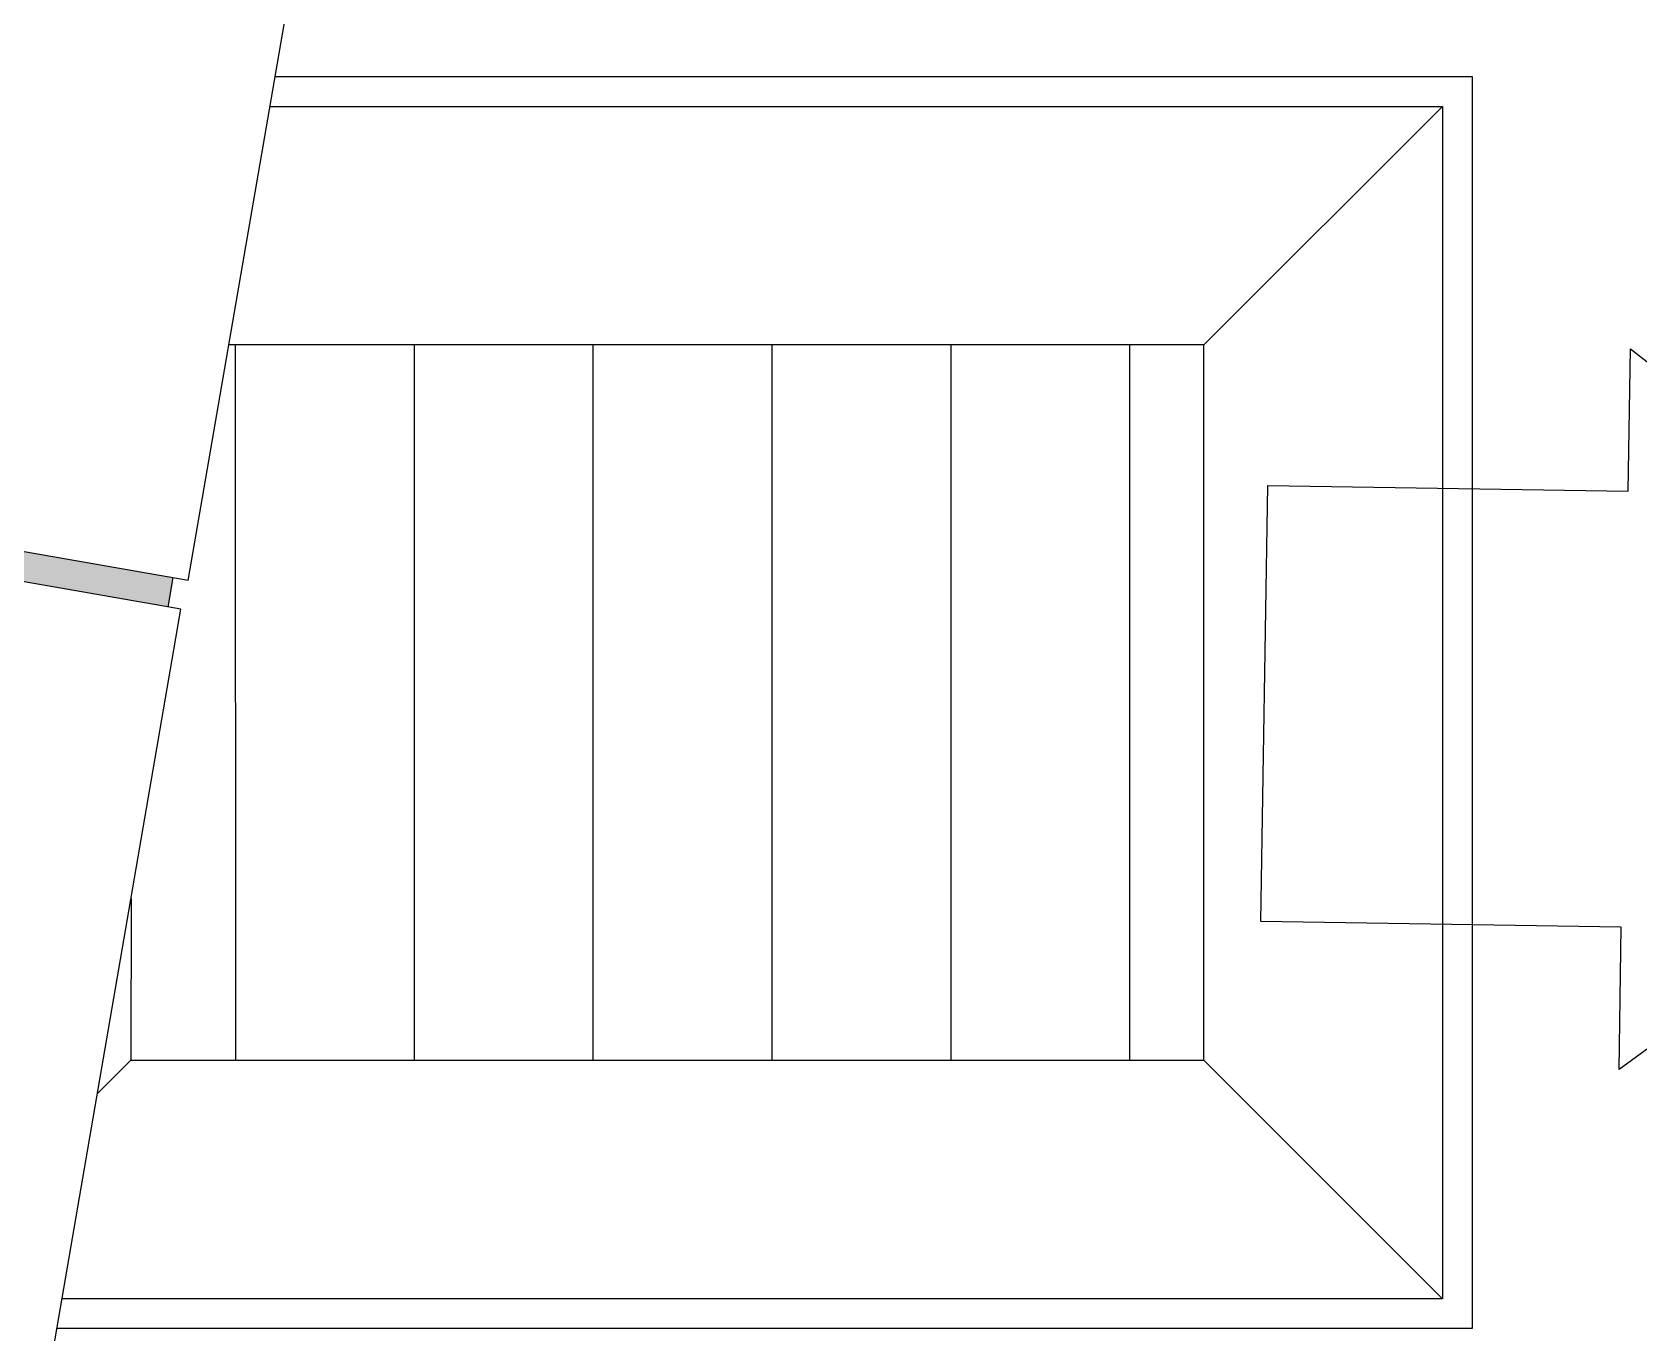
# Model space of a CAD drawing. Header units: metres. Extents: x -1164 to -1017, y 3 to 563.
# Drawn here: x -1067.679 to -1066.331, y 541.55 to 542.641 of the extents above; entities that cross this region are included whole.
import ezdxf

# ---------------------------------------------------------------- set-up
doc = ezdxf.new("R2010")
doc.units = ezdxf.units.M
doc.layers.add('A-GENM', color=7, linetype='Continuous', lineweight=35)

# ---------------------------------------------------------------- blocks, each defined once
blk = doc.blocks.new('T2DPAA-T2D-C3S-SD-M2D-100020_250_dwg-40816774-DRG 2873021 - motorway level drainage')
at = {"color": 253, "lineweight": 25, "true_color": 0xa3a3a3}
for p, q in [((90.4397, -424.715), (90.6976, -425.6853)), ((90.2136, -424.7404), (89.6338, -424.8945)), ((89.6113, -424.8099), (89.5767, -424.7899)), ((90.2522, -424.8854), (89.6723, -425.0395)), ((90.2907, -425.0303), (89.7108, -425.1844)), ((90.3292, -425.1753), (89.7493, -425.3294)), ((90.3677, -425.3203), (89.7879, -425.4744)), ((90.4063, -425.4652), (89.8264, -425.6193)), ((89.8424, -425.6797), (89.7005, -425.9244))]:
    blk.add_line(p, q, dxfattribs=at)
at = {"color": 253, "lineweight": 25, "true_color": 0xa3a3a3, "flags": 128}
for points in [[(90.4144, -424.7172), (90.667, -425.6675), (90.4223, -425.5256), (90.2123, -424.7353)], [(89.7425, -424.7751), (89.6113, -424.8099), (89.8424, -425.6797), (90.4223, -425.5256)], [(90.6976, -425.6853), (89.6828, -425.955), (89.3779, -424.8076)], [(90.667, -425.6675), (89.7005, -425.9244), (89.4031, -424.8054)], [(90.3145, -426.334), (89.9243, -426.0182), (90.0403, -425.9893), (89.9672, -425.6959), (90.322, -425.6076), (90.395, -425.9009), (90.511, -425.8721), (90.3145, -426.334), (90.3621, -426.525)]]:
    blk.add_lwpolyline(points, dxfattribs=at)
blk = doc.blocks.new('T2DPAA-T2D-PWC-SD-M2D-100001_ProposedDrainage_rvt-2-DRG 2873021 - motorway level drainage')
at = {"color": 253, "lineweight": 25, "true_color": 0xa3a3a3, "rotation": 75.11694444444437}
blk.add_blockref('T2DPAA-T2D-C3S-SD-M2D-100020_250_dwg-40816774-DRG 2873021 - motorway level drainage', (-1569.5164, 564.2847), dxfattribs=at)
blk = doc.blocks.new('BR08_SCREEN_PANEL - NORTH PANEL-5584289-DRG 2873021 - motorway level drainage')
at = {"layer": 'A-GENM', "color": 254, "lineweight": 25, "true_color": 0xd4d4d4}
for p, q in [((-1135.8998, 542.1569), (-1136.4216, 542.2478)), ((-1136.0994, 540.999), (-1135.8998, 542.1569))]:
    blk.add_line(p, q, dxfattribs=at)
blk = doc.blocks.new('BR08_SCREEN_PANEL - NORTH PANEL-5584290-DRG 2873021 - motorway level drainage')
at = {"layer": 'A-GENM', "color": 254, "lineweight": 25, "true_color": 0xd4d4d4}
for q in [(-1135.6938, 543.339), (-1136.4152, 542.272)]:
    blk.add_line((-1135.8935, 542.1811), q, dxfattribs=at)
blk = doc.blocks.new('BR08_GEN_POST_0 - 360UB_BASE-TRANS-5758542-DRG 2873021 - motorway level drainage')
at = {"layer": 'A-GENM', "lineweight": 25, "true_color": 0xcbc2be}
for points in [[(-0.019, 0.5432), (0.0136, 0.544), (0.0077, 0.5477), (0.0059, 0.5503), (0.005, 0.5558), (0.005, 0.5937), (-0.005, 0.5937), (-0.0061, 0.5499), (-0.0091, 0.5464), (-0.0136, 0.544), (-0.0168, 0.5434)], [(-0.086, 0.5239), (0.086, 0.5239), (0.086, 0.5432), (-0.086, 0.5432), (-0.086, 0.5315)], [(-0.0125, 0), (0.0125, 0), (0.0125, 0.5196), (0.086, 0.5197), (0.086, 0.5239), (-0.086, 0.5239), (-0.086, 0.5216), (-0.0125, 0.5217), (-0.0125, 0.1192)]]:
    blk.add_hatch(color=9, dxfattribs=at).paths.add_polyline_path(points)
at = {"layer": 'A-GENM', "color": 254, "lineweight": 25, "true_color": 0xd4d4d4}
for p, q in [((-0.005, 0.5541), (-0.005, 0.5937)), ((-0.005, 0.5937), (0.005, 0.5937)), ((0.005, 0.5937), (0.005, 0.5541)), ((-0.019, 0.5432), (-0.086, 0.5432)), ((-0.086, 0.5432), (-0.086, 0.5239)), ((0.019, 0.5432), (-0.019, 0.5432)), ((0.086, 0.5432), (0.019, 0.5432)), ((0.086, 0.5239), (0.086, 0.5432)), ((-0.086, 0.5239), (0.086, 0.5239)), ((-0.086, 0.5239), (-0.086, 0.5216)), ((0.086, 0.5197), (0.086, 0.5239)), ((-0.0125, 0), (0.0125, 0)), ((-0.0125, 0), (0.0125, 0))]:
    blk.add_line(p, q, dxfattribs=at)
at = {"layer": 'A-GENM', "color": 254, "lineweight": 25, "true_color": 0xd4d4d4, "flags": 128}
for points in [[(-0.019, 0.5432), (-0.0163, 0.5434), (-0.0136, 0.544), (-0.0112, 0.545), (-0.0091, 0.5464), (-0.0074, 0.548), (-0.0061, 0.5499), (-0.0053, 0.552), (-0.005, 0.5541)], [(0.005, 0.5541), (0.0053, 0.552), (0.0061, 0.5499), (0.0074, 0.548), (0.0091, 0.5464), (0.0112, 0.545), (0.0136, 0.544), (0.0163, 0.5434), (0.019, 0.5432)]]:
    blk.add_lwpolyline(points, dxfattribs=at)

msp = doc.modelspace()

# ---------------------------------------------------------------- block references
at = {"lineweight": 5}
msp.add_blockref('T2DPAA-T2D-PWC-SD-M2D-100001_ProposedDrainage_rvt-2-DRG 2873021 - motorway level drainage', (68.3458246, 0), dxfattribs=at)
at = {"layer": 'A-GENM', "color": 254, "lineweight": 25, "true_color": 0xd4d4d4}
for name in ['BR08_SCREEN_PANEL - NORTH PANEL-5584290-DRG 2873021 - motorway level drainage', 'BR08_SCREEN_PANEL - NORTH PANEL-5584289-DRG 2873021 - motorway level drainage']:
    msp.add_blockref(name, (68.3458246, 0), dxfattribs=at)
at = {"layer": 'A-GENM', "color": 254, "lineweight": 25, "true_color": 0xd4d4d4, "rotation": 80.11694433938476}
msp.add_blockref('BR08_GEN_POST_0 - 360UB_BASE-TRANS-5758542-DRG 2873021 - motorway level drainage', (-1067.5625528, 542.1710435), dxfattribs=at)

doc.saveas('drawing.dxf')
